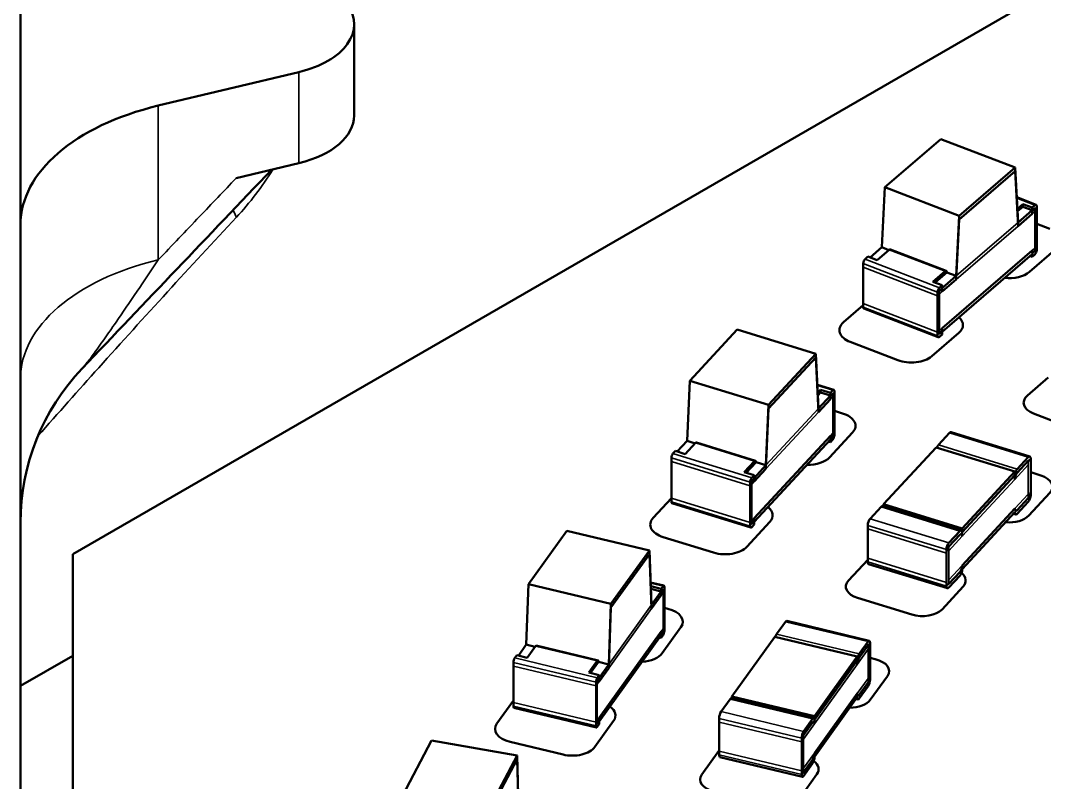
# Model space of a CAD drawing. Header units: inches. Extents: x -24.6 to 49, y -43 to 20.8.
# Drawn here: x -20.995 to -19.912, y 16.357 to 17.164 of the extents above; entities that cross this region are included whole.
import ezdxf

# ---------------------------------------------------------------- set-up
doc = ezdxf.new("R2010")
doc.units = ezdxf.units.IN
doc.header["$MEASUREMENT"] = 0
doc.layers.add('Visible (ANSI)', color=7, linetype='Continuous', lineweight=50)
doc.layers.add('Visible Narrow (ANSI)', color=7, linetype='Continuous', lineweight=35)

msp = doc.modelspace()

# ---------------------------------------------------------------- linework, layer by layer
at = {"layer": 'Visible (ANSI)'}
for p, q in [((-20.93970724769062, 16.59891086566167), (-18.38287532770454, 18.07509846293825)), ((-20.99503712840909, 15.30988010033679), (-20.99503712840909, 17.42380037729092)), ((-20.64208500338291, 17.15947281176948), (-20.64208500338291, 17.06303620772289)), ((-20.84921431715675, 17.07348759719664), (-20.70041412788384, 17.10907261364719)), ((-20.0804772973649, 16.98713719551989), (-20.02142061905178, 17.03816604796524)), ((-20.02142061905178, 17.03816604796524), (-19.94285656119643, 17.00785814652389)), ((-20.70041412788384, 17.01263600960061), (-20.76686288324737, 16.99674503483861)), ((-20.00191323950954, 16.95682929407854), (-19.94285656119643, 17.00785814652389)), ((-20.00191323950956, 16.95297182991668), (-19.94285656119645, 17.00400068236203)), ((-19.94285656119643, 17.00785814652389), (-19.93957563462348, 16.9499380222215)), ((-19.94285656119645, 17.00400068236203), (-19.93957563462349, 16.94608055805964)), ((-20.08375822393785, 16.92354719872358), (-20.0804772973649, 16.98713719551989)), ((-20.0804772973649, 16.98713719551989), (-20.00191323950954, 16.95682929407854)), ((-19.92058332458357, 16.96855252403801), (-19.94107792228358, 16.97645878886353)), ((-19.93463197227712, 16.9693768211344), (-19.94039469897583, 16.96439744642538)), ((-19.94023846437712, 16.96163934526812), (-19.93463197227712, 16.96648372301301)), ((-19.9248114650452, 16.96558833345424), (-19.93463197227712, 16.9693768211344)), ((-19.93463197227712, 16.9693768211344), (-19.93463197227712, 16.96648372301301)), ((-19.93463197227712, 16.96648372301301), (-19.9248114650452, 16.96269523533284)), ((-19.9248114650452, 16.96558833345424), (-19.92185863112955, 16.9681397760765)), ((-19.9248114650452, 16.96558833345424), (-19.9248114650452, 16.96269523533284)), ((-19.91989007518578, 16.92451553392279), (-19.91989007518578, 16.96694763970329)), ((-20.0051941660825, 16.89323929728223), (-20.00191323950954, 16.95682929407854)), ((-19.93957563462348, 16.9499380222215), (-19.9248114650452, 16.96269523533284)), ((-19.93957563462349, 16.94608055805964), (-19.92481146504522, 16.95883777117098)), ((-19.92481146504522, 16.96173086929237), (-19.92185863112956, 16.96428231191464)), ((-19.92481146504522, 16.96173086929237), (-19.92481146504522, 16.95883777117098)), ((-19.91989007518579, 16.92065806976093), (-19.91989007518579, 16.96309017554142)), ((-20.00519416608251, 16.88938183312037), (-20.00191323950956, 16.95297182991668)), ((-19.91989007518578, 16.94828063061295), (-19.90611929932209, 16.94296822010168)), ((-20.09620761660985, 16.91279010503258), (-20.08375822393785, 16.92354719872358)), ((-20.08375822393785, 16.92354719872358), (-20.07625249361221, 16.92065168974448)), ((-19.89899091131879, 16.9222780842316), (-19.92769905689106, 16.89747237162892)), ((-20.10147522743178, 16.91113164111138), (-20.09852239351613, 16.91368308373364)), ((-20.09852239351613, 16.91368308373364), (-20.08870188628421, 16.90989459605348)), ((-20.08870188628421, 16.90989459605348), (-20.0759062726497, 16.92095084741663)), ((-20.01570792271222, 16.89863266929713), (-20.07463096610373, 16.92136359537814)), ((-20.01995833566077, 16.8380499783904), (-19.9248114650452, 16.92026312955234)), ((-20.01995833566079, 16.83419251422854), (-19.92481146504522, 16.91640566539048)), ((-19.92481146504522, 16.91351256726908), (-19.92712624195149, 16.91440554597015)), ((-19.9248114650452, 16.92026312955234), (-19.9248114650452, 16.91737003143094)), ((-19.9248114650452, 16.91737003143094), (-19.92185863112955, 16.91992147405321)), ((-19.92481146504522, 16.91640566539048), (-19.92481146504522, 16.91351256726908)), ((-19.92481146504522, 16.91351256726908), (-19.92185863112956, 16.91606400989135)), ((-20.10344378337555, 16.8641054754613), (-20.10344378337555, 16.9065375812418)), ((-20.10344378337557, 16.86024801129944), (-20.10344378337557, 16.90268011707994)), ((-20.01698322925819, 16.89821992133562), (-20.02977884289269, 16.88716366997246)), ((-20.02746406598641, 16.88627069127139), (-20.01501467331441, 16.8970277849624)), ((-20.01995833566077, 16.88048208417089), (-20.0051941660825, 16.89323929728223)), ((-20.01995833566079, 16.87662462000903), (-20.00519416608251, 16.88938183312037)), ((-20.01501467331441, 16.8970277849624), (-20.0051941660825, 16.89323929728223)), ((-20.02977884289269, 16.88716366997246), (-20.01995833566077, 16.88337518229229)), ((-20.02291116957643, 16.88082373967002), (-20.01995833566077, 16.88337518229229)), ((-20.02291116957645, 16.87696627550816), (-20.01995833566079, 16.87951771813043)), ((-20.01995833566077, 16.88048208417089), (-20.01995833566077, 16.88337518229229)), ((-20.01995833566079, 16.87662462000903), (-20.01995833566079, 16.87951771813043)), ((-20.0248797255202, 16.83379757401995), (-20.0248797255202, 16.87622967980045)), ((-20.02487972552022, 16.82994010985809), (-20.02487972552022, 16.87237221563858)), ((-20.12434294724258, 16.84416250622178), (-20.10344378337557, 16.8622207486539)), ((-20.02418647612242, 16.82833522552336), (-20.10275053397777, 16.85864312696472)), ((-20.28694699983816, 16.78239756191878), (-20.23683789789206, 16.83652272704925)), ((-20.23683789789206, 16.83652272704925), (-20.15350675480404, 16.81080672394042)), ((-20.02291116957643, 16.83260543764673), (-20.01995833566077, 16.835156880269)), ((-20.01995833566077, 16.835156880269), (-20.01995833566077, 16.8380499783904)), ((-20.00233996812603, 16.83297759601125), (-20.03104811369831, 16.80817188340858)), ((-20.02291116957645, 16.82874797348487), (-20.01995833566079, 16.83129941610714)), ((-20.01995833566079, 16.83129941610714), (-20.01995833566079, 16.83419251422854)), ((-20.06688456375734, 16.80405635489429), (-20.11721455923927, 16.82347237035171)), ((-20.20361585675015, 16.75668155880996), (-20.15350675480404, 16.81080672394042)), ((-20.20361585675017, 16.75282409464809), (-20.15350675480406, 16.80694925977856)), ((-20.15350675480404, 16.81080672394042), (-20.15072291580703, 16.75305861700943)), ((-20.15350675480406, 16.80694925977856), (-20.15072291580705, 16.74920115284757)), ((-20.28973083883517, 16.71863554775108), (-20.28694699983816, 16.78239756191878)), ((-20.28694699983816, 16.78239756191878), (-20.20361585675015, 16.75668155880996)), ((-19.92982639042615, 16.76660963579658), (-19.90769686075988, 16.78573099341343)), ((-20.13464534122053, 16.77268191995367), (-20.15192596443168, 16.77801472283807)), ((-20.14861203320651, 16.77269750680205), (-20.15151830932244, 16.76955830317276)), ((-20.13819564032051, 16.76948300641345), (-20.14861203320651, 16.77269750680205)), ((-20.14861203320651, 16.77269750680205), (-20.14861203320651, 16.76980440868065)), ((-20.13819564032051, 16.76948300641345), (-20.1356901852232, 16.77218926466997)), ((-20.134019881825, 16.72866823293909), (-20.134019881825, 16.77110033871958)), ((-20.15138574556068, 16.7668083933189), (-20.14861203320651, 16.76980440868065)), ((-20.15072291580703, 16.75305861700943), (-20.13819564032051, 16.76658990829204)), ((-20.15072291580705, 16.74920115284757), (-20.13819564032053, 16.76273244413018)), ((-20.14861203320651, 16.76980440868065), (-20.13819564032051, 16.76658990829204)), ((-20.13819564032051, 16.76948300641345), (-20.13819564032051, 16.76658990829204)), ((-20.13819564032053, 16.76562554225158), (-20.13569018522322, 16.7683318005081)), ((-20.13819564032053, 16.76562554225158), (-20.13819564032053, 16.76273244413018)), ((-20.13401988182502, 16.72481076877722), (-20.13401988182502, 16.76724287455772)), ((-20.20639969574715, 16.69291954464225), (-20.20361585675015, 16.75668155880996)), ((-20.20639969574717, 16.68906208048038), (-20.20361585675017, 16.75282409464809)), ((-20.13401988182501, 16.75043947241732), (-20.12533078098366, 16.74775801556435)), ((-19.8692962682702, 16.72685624956669), (-19.92330909301158, 16.74769292085662)), ((-20.11472417926587, 16.72757084480267), (-20.13908278296836, 16.70126004612065)), ((-20.0238840366787, 16.71454210990076), (-20.01219191289127, 16.72717131509787)), ((-19.92729350379925, 16.70219429491459), (-20.01062464688727, 16.72791029802342)), ((-20.30017487014418, 16.70735446512789), (-20.28973083883517, 16.71863554775108)), ((-20.29184172143569, 16.70478285420126), (-20.28098474934737, 16.71650997331286)), ((-20.28973083883517, 16.71863554775108), (-20.28139769012668, 16.71606393682445)), ((-20.21744154802868, 16.69771562626493), (-20.2799399053447, 16.71700262859656)), ((-20.21892697123368, 16.63695614757913), (-20.13819564032051, 16.72415780251155)), ((-20.2189269712337, 16.63309868341727), (-20.13819564032053, 16.72030033834969)), ((-20.13819564032053, 16.71740724022829), (-20.14027888449804, 16.71805012969026)), ((-20.13819564032051, 16.72415780251155), (-20.13819564032051, 16.72126470439015)), ((-20.13819564032051, 16.72126470439015), (-20.1356901852232, 16.72397096264667)), ((-20.13819564032053, 16.72030033834969), (-20.13819564032053, 16.71740724022829)), ((-20.13819564032053, 16.71740724022829), (-20.13569018522322, 16.72011349848481)), ((-20.304763569419, 16.70529109633334), (-20.3022581143217, 16.70799735458986)), ((-20.3022581143217, 16.70799735458986), (-20.29184172143569, 16.70478285420126)), ((-20.08206627171612, 16.65169677927706), (-20.026389491776, 16.71183585164424)), ((-19.94305834868799, 16.68611984853541), (-20.026389491776, 16.71183585164424)), ((-20.30643387281721, 16.65816172026043), (-20.30643387281721, 16.70059382604093)), ((-20.30643387281722, 16.65430425609856), (-20.30643387281722, 16.69673636187906)), ((-20.21848639203136, 16.69722297098123), (-20.22934336411968, 16.68549585186963)), ((-20.22726011994217, 16.68485296240766), (-20.21681608863316, 16.69613404503085)), ((-20.21681608863316, 16.69613404503085), (-20.20639969574715, 16.69291954464225)), ((-19.94055289359068, 16.68882610679193), (-19.92886076980325, 16.70145531198904)), ((-19.9405528935907, 16.68496864263007), (-19.92886076980327, 16.69759784782718)), ((-19.92635531470595, 16.6651047456067), (-19.92635531470595, 16.69982192306347)), ((-19.92635531470597, 16.66124728144484), (-19.92635531470597, 16.69596445890161)), ((-20.22934336411968, 16.68549585186963), (-20.21892697123368, 16.68228135148103)), ((-20.21892697123368, 16.67938825335963), (-20.20639969574715, 16.69291954464225)), ((-20.2189269712337, 16.67553078919777), (-20.20639969574717, 16.68906208048038)), ((-19.99873512862811, 16.62598077616823), (-19.94305834868799, 16.68611984853541)), ((-19.94305834868799, 16.68178020135331), (-19.94305834868799, 16.68611984853541)), ((-19.92635531470596, 16.68542937381939), (-19.91571317936721, 16.68214520217767)), ((-20.22310272972919, 16.6324457171516), (-20.22310272972919, 16.67487782293209)), ((-20.22143242633098, 16.67957509322451), (-20.21892697123368, 16.68228135148103)), ((-20.221432426331, 16.67571762906264), (-20.2189269712337, 16.67842388731917)), ((-20.21892697123368, 16.67938825335963), (-20.21892697123368, 16.68228135148103)), ((-20.2189269712337, 16.67553078919777), (-20.2189269712337, 16.67842388731917)), ((-19.99873512862812, 16.62212331200637), (-19.94305834868801, 16.68226238437354)), ((-19.94305834868801, 16.67792273719145), (-19.94305834868801, 16.68226238437354)), ((-20.22310272972921, 16.62858825298974), (-20.22310272972921, 16.67102035877023)), ((-19.90601573880138, 16.6636883934024), (-19.9282864287799, 16.639632764706)), ((-20.32572957537637, 16.63707868946613), (-20.30643387281722, 16.65792082605417)), ((-20.22247727033367, 16.62700667175565), (-20.30580841342169, 16.65272267486448)), ((-19.99873512862811, 16.62598077616823), (-20.08206627171612, 16.65169677927706)), ((-20.08206627171612, 16.64943997865283), (-20.08206627171612, 16.65169677927706)), ((-19.94055289359068, 16.64542963497097), (-19.92886076980325, 16.65805884016808)), ((-19.9405528935907, 16.64157217080911), (-19.92886076980327, 16.65420137600622)), ((-20.09626385060085, 16.63636131582343), (-20.08457172681343, 16.64899052102054)), ((-19.9996733177214, 16.62401350083725), (-20.08300446080942, 16.64972950394609)), ((-19.99873512862811, 16.58692395152936), (-19.94305834868799, 16.64706302389654)), ((-19.99873512862812, 16.5830664873675), (-19.94305834868801, 16.64320555973468)), ((-19.9421201595947, 16.64083318788356), (-19.94455815193776, 16.641585552682)), ((-20.20241521940808, 16.63285177667416), (-20.22677382311057, 16.60654097799213)), ((-20.22143242633098, 16.63135679120122), (-20.21892697123368, 16.63406304945774)), ((-20.221432426331, 16.62749932703935), (-20.2189269712337, 16.63020558529588)), ((-20.21892697123368, 16.63406304945774), (-20.21892697123368, 16.63695614757913)), ((-20.2189269712337, 16.63020558529588), (-20.2189269712337, 16.63309868341727)), ((-20.09876930569816, 16.59459823292804), (-20.09876930569816, 16.62931541038481)), ((-20.45766379387626, 16.56695959155014), (-20.41698484634139, 16.62365981443772)), ((-20.41698484634139, 16.62365981443772), (-20.32968914248206, 16.60278336882918)), ((-20.09876930569817, 16.59074076876617), (-20.09876930569817, 16.62545794622294)), ((-20.01293270751284, 16.6106453127146), (-20.00124058372541, 16.6232745179117)), ((-20.01293270751285, 16.60678784855273), (-20.00124058372543, 16.61941705374984)), ((-19.99873512862812, 16.62212331200637), (-19.99875221198059, 16.62212858393147)), ((-19.99873512862811, 16.62164112898613), (-19.99873512862811, 16.62598077616823)), ((-19.99873512862812, 16.61778366482427), (-19.99873512862812, 16.62212331200637)), ((-20.26173894501431, 16.60041720541687), (-20.31512297365857, 16.61689151870445)), ((-20.93970729991584, 15.29345048579343), (-20.93970724769062, 16.59891086566167)), ((-20.37036809001692, 16.5460831459416), (-20.32968914248206, 16.60278336882918)), ((-20.37036809001694, 16.54222568177974), (-20.32968914248207, 16.59892590466731)), ((-20.32968914248206, 16.60278336882918), (-20.32742920095234, 16.54517832066247)), ((-20.32968914248207, 16.59892590466731), (-20.32742920095236, 16.5413208565006)), ((-20.01543816261014, 16.56888222981921), (-20.01543816261014, 16.60359940727598)), ((-20.01543816261016, 16.56502476565734), (-20.01543816261016, 16.59974194311411)), ((-20.11910888160276, 16.57094106808022), (-20.09876930569817, 16.59291080885945)), ((-20.01449997351686, 16.56265239380622), (-20.09783111660488, 16.58836839691505)), ((-20.01293270751284, 16.56724884089363), (-20.00124058372541, 16.57987804609074)), ((-20.01293270751285, 16.56339137673177), (-20.00124058372543, 16.57602058192888)), ((-20.45992373540597, 16.50305451861815), (-20.45766379387626, 16.56695959155014)), ((-20.45766379387626, 16.56695959155014), (-20.37036809001692, 16.5460831459416)), ((-20.31440138662281, 16.56563452083134), (-20.32836271829148, 16.56897332180686)), ((-20.32817142705104, 16.56485603020683), (-20.3281996469693, 16.56481669596264)), ((-20.31725946406862, 16.56224647450576), (-20.32817142705104, 16.56485603020683)), ((-20.32817142705104, 16.56485603020683), (-20.32817142705104, 16.56409738100275)), ((-20.31725946406862, 16.56224647450576), (-20.31522551669188, 16.56508148565014)), ((-19.99788243935845, 16.56445888886603), (-20.02015312933696, 16.54040326016963)), ((-20.32808689600252, 16.56194271679695), (-20.31725946406862, 16.55935337638436)), ((-20.32742920095234, 16.54517832066247), (-20.31725946406862, 16.55935337638436)), ((-20.32742920095236, 16.54132085650061), (-20.31725946406864, 16.5554959122225)), ((-20.31725946406862, 16.56224647450576), (-20.31725946406862, 16.55935337638436)), ((-20.31725946406864, 16.5583890103439), (-20.3152255166919, 16.56122402148828)), ((-20.31725946406864, 16.5583890103439), (-20.31725946406864, 16.5554959122225)), ((-20.31386955177405, 16.52164628917783), (-20.31386955177405, 16.56407839495833)), ((-20.31386955177407, 16.51778882501597), (-20.31386955177407, 16.56022093079646)), ((-20.37262803154664, 16.48217807300962), (-20.37036809001692, 16.5460831459416)), ((-20.05212134339785, 16.53480448846679), (-20.10941144103693, 16.55248425930496)), ((-20.37262803154666, 16.47832060884775), (-20.37036809001694, 16.54222568177974)), ((-20.31386955177406, 16.54192506142738), (-20.31034599409121, 16.54108241495362)), ((-20.2963633193983, 16.52159267371241), (-20.31613778324498, 16.49403007969156)), ((-20.19511489683507, 16.51404989706675), (-20.18562314241027, 16.52727994907385)), ((-20.09709124344732, 16.50723305623712), (-20.18438694730666, 16.52810950184566)), ((-20.38279776843036, 16.42557091150723), (-20.31725946406862, 16.51692127060387)), ((-20.38279776843038, 16.42171344734536), (-20.31725946406864, 16.51306380644201)), ((-20.31725946406864, 16.5101707083206), (-20.31903111761195, 16.51059439273117)), ((-20.31725946406862, 16.51692127060387), (-20.31725946406862, 16.51402817248247)), ((-20.31725946406862, 16.51402817248247), (-20.31522551669188, 16.51686318362685)), ((-20.31725946406864, 16.51306380644201), (-20.31725946406864, 16.5101707083206)), ((-20.31725946406864, 16.5101707083206), (-20.3152255166919, 16.51300571946499)), ((-20.24234767480612, 16.44821463826952), (-20.19714884421182, 16.51121488592237)), ((-20.10985314035248, 16.49033844031383), (-20.19714884421182, 16.51121488592237)), ((-20.46832181874639, 16.4913488766071), (-20.45992373540597, 16.50305451861815)), ((-20.45992373540597, 16.50305451861815), (-20.45078342596686, 16.50086864732765)), ((-20.45918150930727, 16.48916300531659), (-20.45036773734139, 16.5014480536089)), ((-20.38407182937781, 16.4863437545837), (-20.44954360727231, 16.5020010887901)), ((-20.10781919297574, 16.49317345145821), (-20.09832743855094, 16.50640350346531)), ((-20.10781919297576, 16.48931598729635), (-20.09832743855095, 16.50254603930345)), ((-20.09629349117419, 16.47018168997083), (-20.09629349117419, 16.5048988674276)), ((-20.09629349117421, 16.46632422580896), (-20.09629349117421, 16.50104140326573)), ((-20.93970725199245, 16.49137905586847), (-20.99503712840909, 16.4594343368251)), ((-20.47212741966644, 16.48893754987328), (-20.47009347228969, 16.49177256101766)), ((-20.47009347228969, 16.49177256101766), (-20.45918150930727, 16.48916300531659)), ((-20.15505197094678, 16.42733819266098), (-20.10985314035248, 16.49033844031383)), ((-20.10985314035248, 16.48599879313174), (-20.10985314035248, 16.49033844031383)), ((-20.0962934911742, 16.48901397754401), (-20.09072394507496, 16.48768204379359)), ((-20.47348338458427, 16.4417223385418), (-20.47348338458427, 16.4841544443223)), ((-20.47348338458428, 16.43786487437994), (-20.47348338458428, 16.48029698016043)), ((-20.38489595944689, 16.48579071940249), (-20.39370973141277, 16.47350567111019)), ((-20.39193807786947, 16.47308198669963), (-20.38353999452906, 16.48478762871068)), ((-20.38353999452906, 16.48478762871068), (-20.37262803154664, 16.48217807300962)), ((-20.38279776843036, 16.46800301728772), (-20.37262803154664, 16.48217807300962)), ((-20.38279776843038, 16.46414555312586), (-20.37262803154666, 16.47832060884775)), ((-20.1550519709468, 16.42348072849911), (-20.1098531403525, 16.48648097615197)), ((-20.1098531403525, 16.48214132896987), (-20.1098531403525, 16.48648097615197)), ((-20.39370973141277, 16.47350567111019), (-20.38279776843036, 16.47089611540912)), ((-20.3848317158071, 16.46806110426474), (-20.38279776843036, 16.47089611540912)), ((-20.38483171580712, 16.46420364010288), (-20.38279776843038, 16.46703865124726)), ((-20.38279776843036, 16.46800301728772), (-20.38279776843036, 16.47089611540912)), ((-20.38279776843038, 16.46414555312586), (-20.38279776843038, 16.46703865124726)), ((-20.0779397328596, 16.46986287384428), (-20.0960193118617, 16.44466278374935)), ((-20.38618768072493, 16.42084589293326), (-20.38618768072493, 16.46327799871376)), ((-20.38618768072495, 16.4169884287714), (-20.38618768072495, 16.4594205345519)), ((-20.10781919297574, 16.44977697963725), (-20.09832743855094, 16.46300703164435)), ((-20.10781919297576, 16.44591951547538), (-20.09832743855095, 16.45914956748249)), ((-20.25387337660766, 16.43214957511804), (-20.24438162218286, 16.44537962712513)), ((-20.15584972321991, 16.4253327342884), (-20.24314542707925, 16.44620917989694)), ((-20.15505197094678, 16.42733819266098), (-20.24234767480612, 16.44821463826952)), ((-20.24234767480612, 16.44601840038314), (-20.24234767480612, 16.44821463826952)), ((-20.15505197094678, 16.38828136802211), (-20.10985314035248, 16.45128161567497)), ((-20.1550519709468, 16.38442390386025), (-20.1098531403525, 16.4474241515131)), ((-20.10905538807937, 16.44508996270358), (-20.11116570512361, 16.44559463724131)), ((-20.49098961696005, 16.41959553507651), (-20.47348338458428, 16.4439965595265)), ((-20.38565584587619, 16.41543230289838), (-20.47295154973553, 16.43630874850692)), ((-20.38279776843036, 16.42267781338583), (-20.38279776843036, 16.42557091150723)), ((-20.25590732398441, 16.3902577393348), (-20.25590732398441, 16.42497491679156)), ((-20.16657767274832, 16.4112731295095), (-20.15708591832352, 16.4245031815166)), ((-20.1550519709468, 16.42348072849911), (-20.1550657743005, 16.42348402952024)), ((-20.15505197094678, 16.42299854547888), (-20.15505197094678, 16.42733819266098)), ((-20.1550519709468, 16.41914108131702), (-20.1550519709468, 16.42348072849911)), ((-20.3675514894662, 16.42236731595001), (-20.38732595331288, 16.39480472192916)), ((-20.3848317158071, 16.41984280224145), (-20.38279776843036, 16.42267781338583)), ((-20.38483171580712, 16.41598533807959), (-20.38279776843038, 16.41882034922396)), ((-20.38279776843038, 16.41882034922396), (-20.38279776843038, 16.42171344734536)), ((-20.25590732398442, 16.38640027517293), (-20.25590732398442, 16.4211174526297)), ((-20.16657767274834, 16.40741566534764), (-20.15708591832354, 16.42064571735473)), ((-20.16861162012507, 16.36938129372625), (-20.16861162012507, 16.40409847118302)), ((-20.59098341627766, 16.34289818802396), (-20.56012638365614, 16.40162741452673)), ((-20.56012638365614, 16.40162741452673), (-20.46970682437435, 16.3857915780019)), ((-20.42108317536903, 16.38673182093121), (-20.47700694226713, 16.4001057938353)), ((-20.16861162012509, 16.36552382956439), (-20.16861162012509, 16.40024100702116)), ((-20.50056385699587, 16.32706235149914), (-20.46970682437435, 16.3857915780019)), ((-20.50056385699589, 16.32320488733727), (-20.46970682437437, 16.38193411384004)), ((-20.46970682437435, 16.3857915780019), (-20.46799254478427, 16.32829925225827)), ((-20.46970682437437, 16.38193411384004), (-20.46799254478428, 16.3244417880964)), ((-20.27426108229903, 16.36550303840923), (-20.25618150329693, 16.39070312850415)), ((-20.16781386785195, 16.36318964075487), (-20.25510957171129, 16.38406608636341)), ((-20.16657767274832, 16.36787665768853), (-20.15708591832352, 16.38110670969564)), ((-20.16657767274834, 16.36401919352667), (-20.15708591832354, 16.37724924553377)), ((-20.15251783964975, 16.36591241179341), (-20.17059741865186, 16.34071232169849))]:
    msp.add_line(p, q, dxfattribs=at)
msp.add_arc((-20.75881665596814, 16.63231367105884), 0.2362204724409449, 136.3900202830246, 180, dxfattribs=at)
for centre, major_axis, ratio, start_param, end_param in [((-20.73657319235928, 17.15947281176947), (0.09448818897637794, 3.633357831573471e-16), 0.5773502691896226, 5.1050880620834, 6.675884388878302), ((-20.75881665596815, 16.94748710189093), (-0.2362204724409448, -8.960461419218783e-16), 0.5773502691896227, 5.105088062083404, 6.283185307179579), ((-20.73657319235928, 17.06303620772289), (0.09448818897637794, 3.496765431890257e-16), 0.5773502691896225, 5.105088062083401, 6.28318530717958), ((-3230.445654322983, 2339.413670210401), (-4178.545302395689, -3002.105641134174), 0.7531916407518142, 1.816465988682475, 1.816523220075792), ((-19.92185863112955, 16.96524667795511), (0.001275306545970484, 0.003305846082904504), 0.4536211957257428, 5.417132683811873, 6.987929010606178), ((-19.92185863112956, 16.96138921379324), (0.001275306545970491, 0.003305846082904505), 0.4536211957257431, 5.417132683811876, 6.987929010606181), ((-19.92185863112955, 16.92281457217461), (-0.001275306545970638, -0.003305846082904443), 0.4536211957257428, 0.7047437034283135, 2.27554003022327), ((-20.10147522743178, 16.90823854298998), (0.001275306545970638, 0.003305846082904443), 0.4536211957257428, 0.7047437034283135, 2.27554003022327), ((-20.0759062726497, 16.91805774929524), (0.001275306545970625, 0.003305846082904448), 0.4536211957257829, 0, 0.7047437034266117), ((-19.92185863112956, 16.91895710801275), (-0.001275306545970647, -0.003305846082904446), 0.4536211957257429, 0.704743703428317, 2.275540030223274), ((-20.01698322925819, 16.89532682321422), (0.001275306545970625, 0.003305846082904448), 0.4536211957257829, 5.417132683811133, 6.987929010606198), ((-19.94918138363494, 16.90575955275412), (-0.025836456323504, 1.430122424683242e-15), 0.5773502691896227, 1.379948134709121, 2.552550887832062), ((-20.02291116957643, 16.87793064154863), (0.001275306545970638, 0.003305846082904443), 0.4536211957257428, 0.7047437034283135, 2.27554003022327), ((-20.02291116957645, 16.87407317738676), (0.001275306545970647, 0.003305846082904446), 0.4536211957257429, 0.704743703428317, 2.275540030223274), ((-20.1014752274318, 16.86194897304762), (-0.001275306545970491, -0.003305846082904505), 0.4536211957257431, 5.417132683811876, 6.283185307179544), ((-20.02382199056217, 16.84126491633025), (0.0258363372444095, 1.106398437434026e-16), 0.5773502691896228, 5.694129238963555, 6.866740548496609), ((-20.10286092480561, 16.83587518590231), (-0.0258363372444095, -1.14737615733899e-16), 0.5773502691896227, 5.694129238954766, 7.264945369067275), ((-20.02291116957643, 16.83549853576813), (-0.001275306545970484, -0.003305846082904504), 0.4536211957257428, 5.417132683811873, 6.987929010606178), ((-20.02291116957645, 16.83164107160627), (-0.001275306545970491, -0.003305846082904505), 0.4536211957257431, 5.417132683811876, 6.987929010606181), ((-20.05253044044219, 16.81645906453377), (-0.025836456323504, 1.430122424683242e-15), 0.5773502691896227, 0.9817403839847945, 2.552550887832062), ((-20.1356901852232, 16.76929616654857), (0.001044844002671124, 0.003385753405097955), 0.3848938238792279, 5.38821431183003, 6.959010638625929), ((-20.13569018522322, 16.76543870238671), (0.001044844002671131, 0.003385753405097957), 0.3848938238792283, 5.388214311830032, 6.959010638625931), ((-19.91018509915246, 16.75903269297938), (-0.02362224608740163, -1.03810223759242e-16), 0.5773502691896227, 5.6941451789222, 7.264923994831426), ((-20.13750997998628, 16.73460258601727), (0.02583658003759847, 1.133716917370669e-16), 0.577350269189623, 5.792309105819871, 7.363111315532919), ((-20.1356901852232, 16.72686406076807), (-0.001044844002671258, -0.003385753405097912), 0.384893823879228, 0.6758253314467719, 2.246621658241484), ((-20.01219191289128, 16.72283166791578), (0.001567266004006443, 0.005078630107647007), 0.3848938238791916, 1.529882294896532e-13, 0.6758253314465489), ((-20.28098474934737, 16.71361687519146), (0.001044844002671008, 0.00338575340509799), 0.3848938238791915, 0, 0.6758253314463287), ((-20.13569018522322, 16.72300659660621), (-0.001044844002671266, -0.003385753405097917), 0.3848938238792282, 0.6758253314467755, 2.246621658241487), ((-20.304763569419, 16.70239799821194), (0.001044844002671284, 0.003385753405097906), 0.3848938238792357, 0.6758253314467764, 2.246621658241505), ((-20.0238840366787, 16.71020246271867), (0.001567266004006508, 0.005078630107646987), 0.3848938238791967, 0.6758253314463207, 1.415523659412675), ((-20.21848639203136, 16.69432987285984), (0.001044844002671008, 0.00338575340509799), 0.3848938238791915, 5.388214311829939, 6.959010638625915), ((-20.16186864034691, 16.70829163319358), (-0.02583650415212604, 1.428756500686409e-15), 0.5773502691896225, 1.522834796322782, 2.650726599294922), ((-19.92886076980325, 16.69711566480694), (0.001567266004006535, 0.005078630107646978), 0.3848938238791964, 5.388214311830622, 6.959010638625918), ((-19.92886076980328, 16.69325820064508), (0.001567266004006546, 0.005078630107646982), 0.3848938238791967, 5.388214311830625, 6.959010638625919), ((-19.94055289359068, 16.68448645960984), (0.001567266004006737, 0.005078630107646915), 0.3848938238791965, 0.6758253314467604, 2.246621658241111), ((-19.9405528935907, 16.68062899544797), (0.001567266004006748, 0.005078630107646919), 0.3848938238791969, 0.6758253314467639, 2.246621658241114), ((-20.22143242633098, 16.67668199510311), (0.001044844002671284, 0.003385753405097906), 0.3848938238792357, 0.6758253314467764, 2.246621658241505), ((-20.221432426331, 16.67282453094125), (0.001044844002671289, 0.003385753405097908), 0.384893823879236, 0.6758253314467781, 2.246621658241505), ((-19.92684865603809, 16.67011736476699), (0.02362213917106304, 9.766356577349739e-17), 0.5773502691896227, 5.792315980503805, 7.363104069023851), ((-19.92886076980325, 16.66239848735017), (-0.001567266004006737, -0.005078630107646915), 0.3848938238791965, 0.6758253314467604, 2.246621658241111), ((-20.30476356941902, 16.65610842826958), (-0.001044844002671155, -0.00338575340509795), 0.3848938238792359, 5.388214311830049, 6.283185307179687), ((-19.92886076980328, 16.65854102318831), (-0.001567266004006748, -0.005078630107646919), 0.3848938238791969, 0.6758253314467639, 2.246621658241114), ((-20.22520102012849, 16.63988351788876), (0.02583658003759847, 1.120057677402348e-16), 0.5773502691896228, 5.792309105819872, 6.92019246287753), ((-20.08457172681343, 16.64465087383844), (0.001567266004006649, 0.005078630107646941), 0.3848938238791916, 0, 0.6758253314462008), ((-19.94055289359068, 16.64976928215307), (-0.001567266004006535, -0.005078630107646978), 0.3848938238791964, 5.388214311830622, 6.959010638625918), ((-19.9405528935907, 16.6459118179912), (-0.001567266004006546, -0.005078630107646982), 0.3848938238791967, 5.388214311830625, 6.959010638625919), ((-20.30294377465512, 16.63004694825105), (-0.02583658003759847, -1.133716917370669e-16), 0.5773502691896227, 5.792309105806658, 7.363111315489105), ((-20.22143242633098, 16.63424988932261), (-0.001044844002671149, -0.003385753405097947), 0.3848938238792357, 5.388214311830048, 6.959010638625932), ((-20.09626385060085, 16.63202166864133), (0.001567266004006712, 0.005078630107646922), 0.3848938238791913, 0.6758253314467595, 2.246621658241098), ((-19.94911931732692, 16.64606200337458), (-0.02362233211996068, 1.30718926496835e-15), 0.5773502691896228, 1.410946608381176, 2.650705469210472), ((-20.221432426331, 16.63039242516075), (-0.001044844002671155, -0.00338575340509795), 0.3848938238792359, 5.388214311830049, 6.959010638625934), ((-20.00124058372541, 16.61893487072961), (0.001567266004006535, 0.005078630107646978), 0.3848938238791964, 5.388214311830622, 6.959010638625918), ((-20.00124058372543, 16.61507740656775), (0.001567266004006546, 0.005078630107646982), 0.3848938238791967, 5.388214311830625, 6.959010638625919), ((-20.01293270751284, 16.6063056655325), (0.001567266004006712, 0.005078630107646922), 0.3848938238791913, 0.6758253314467595, 2.246621658241098), ((-20.24955968048911, 16.61357256506506), (-0.02583650415212604, 1.423292804699081e-15), 0.5773502691896226, 1.079921562831682, 2.650726599294922), ((-20.01293270751285, 16.60244820137064), (0.001567266004006723, 0.005078630107646926), 0.3848938238791917, 0.675825331446763, 2.246621658241102), ((-20.09626385060087, 16.5934470270227), (-0.001567266004006521, -0.005078630107646989), 0.3848938238791917, 5.388214311830613, 6.283185307179378), ((-20.00124058372541, 16.58421769327284), (-0.001567266004006737, -0.005078630107646915), 0.3848938238791965, 0.6758253314467604, 2.246621658241111), ((-20.00124058372543, 16.58036022911098), (-0.001567266004006748, -0.005078630107646919), 0.3848938238791969, 0.6758253314467639, 2.246621658241114), ((-20.01871535659516, 16.57088786023062), (0.02362213917106304, 1.024442997624098e-16), 0.5773502691896228, 5.792315980503748, 6.910145073000935), ((-20.31522551669188, 16.56218838752874), (0.0008241300690747052, 0.003446133302601211), 0.3124597141037214, 5.365652561245125, 6.936448888040338), ((-20.09827596436521, 16.56451209671515), (-0.02362213917106304, -1.024442997624099e-16), 0.5773502691896227, 5.79231598048935, 7.363104068975929), ((-20.01293270751284, 16.57158848807573), (-0.001567266004006511, -0.005078630107646985), 0.3848938238791914, 5.388214311830609, 6.959010638625915), ((-20.01293270751285, 16.56773102391387), (-0.001567266004006521, -0.005078630107646989), 0.3848938238791917, 5.388214311830613, 6.959010638625918), ((-20.3152255166919, 16.55833092336688), (0.0008241300690747103, 0.003446133302601215), 0.3124597141037216, 5.365652561245127, 6.936448888040339), ((-20.32023326777283, 16.52730109383404), (0.02583665257452762, 1.14054653735483e-16), 0.5773502691896226, 5.890485605724336, 7.461281932519184), ((-20.04098601788398, 16.54683249883821), (-0.02362233211996068, 1.305823340971518e-15), 0.5773502691896228, 1.079930383424584, 2.650705469210472), ((-20.31522551669188, 16.51975628174825), (-0.0008241300690748164, -0.003446133302601184), 0.3124597141037214, 0.653263580861422, 2.224059907654762), ((-20.18562314241027, 16.52294030189175), (0.001236195103612192, 0.005169199953901784), 0.3124597141037647, 0, 0.6532635808570628), ((-20.3152255166919, 16.51589881758638), (-0.0008241300690748217, -0.003446133302601188), 0.3124597141037216, 0.6532635808614256, 2.224059907654764), ((-20.19511489683507, 16.50971024988466), (0.001236195103612215, 0.005169199953901779), 0.3124597141037955, 0.6532635808586384, 1.3833778256481), ((-20.45036773734139, 16.4985549554875), (0.0008241300690748319, 0.003446133302601181), 0.3124597141037647, 0, 0.6532635808586997), ((-20.09832743855094, 16.50206385628321), (0.00123619510361224, 0.005169199953901772), 0.3124597141037629, 5.365652561243049, 6.936448888039661), ((-20.09832743855095, 16.49820639212135), (0.001236195103612247, 0.005169199953901776), 0.3124597141037632, 5.365652561243053, 6.936448888039664), ((-20.47212741966644, 16.48604445175188), (0.0008241300690748164, 0.003446133302601184), 0.3124597141037214, 0.653263580861422, 2.224059907654762), ((-20.34000773161951, 16.49973849981319), (-0.02583665257452762, 1.430805386681658e-15), 0.577350269189623, 1.669189231131796, 2.748892952134813), ((-20.10781919297574, 16.48883380427612), (0.001236195103612407, 0.005169199953901732), 0.3124597141037629, 0.6532635808607461, 2.224059907655198), ((-20.10781919297576, 16.48497634011425), (0.001236195103612414, 0.005169199953901736), 0.3124597141037632, 0.6532635808607496, 2.224059907655199), ((-20.38489595944689, 16.4828976212811), (0.0008241300690748319, 0.003446133302601181), 0.3124597141037647, 5.365652561243309, 6.936448888038286), ((-20.09976403701967, 16.47508189232149), (0.02362233506043311, 1.058591097544902e-16), 0.5773502691896228, 5.890498647119013, 7.461272669500913), ((-20.3848317158071, 16.46516800614334), (0.0008241300690748164, 0.003446133302601184), 0.3124597141037214, 0.653263580861422, 2.224059907654762), ((-20.09832743855094, 16.46734667882644), (-0.001236195103612407, -0.005169199953901732), 0.3124597141037629, 0.6532635808607461, 2.224059907655198), ((-20.38483171580712, 16.46131054198148), (0.0008241300690748217, 0.003446133302601188), 0.3124597141037216, 0.6532635808614256, 2.224059907654764), ((-20.09832743855095, 16.46348921466458), (-0.001236195103612414, -0.005169199953901736), 0.3124597141037632, 0.6532635808607496, 2.224059907655199), ((-20.24438162218286, 16.44103997994304), (0.001236195103612004, 0.005169199953901829), 0.3124597141037648, 0, 0.65326358085668), ((-20.10781919297574, 16.45411662681935), (-0.00123619510361224, -0.005169199953901772), 0.3124597141037629, 5.365652561243049, 6.936448888039661), ((-20.10781919297576, 16.45025916265748), (-0.001236195103612247, -0.005169199953901776), 0.3124597141037632, 5.365652561243053, 6.936448888039664), ((-20.47212741966645, 16.43975488180952), (-0.0008241300690747103, -0.003446133302601215), 0.3124597141037216, 5.365652561245127, 6.283185307179917), ((-20.39142143784073, 16.42807573607164), (0.02583665257452762, 1.120057677402348e-16), 0.5773502691896226, 5.890485605724121, 6.970188566758856), ((-20.11784333087522, 16.449881966856), (-0.02362218073783469, 1.307872226966766e-15), 0.577350269189623, 1.569479927578762, 2.748890221912234), ((-20.25387337660766, 16.42780992793594), (0.001236195103612407, 0.005169199953901732), 0.3124597141037629, 0.6532635808607461, 2.224059907655198), ((-20.15708591832352, 16.4201635343345), (0.00123619510361224, 0.005169199953901772), 0.3124597141037629, 5.365652561243049, 6.936448888039661), ((-20.46711966858552, 16.41388711495487), (-0.02583665257452762, -1.106398437434027e-16), 0.5773502691896226, 5.890485605724336, 7.461281932519184), ((-20.3848317158071, 16.42273590036285), (-0.0008241300690747052, -0.003446133302601211), 0.3124597141037214, 5.365652561245125, 6.936448888040338), ((-20.38483171580712, 16.41887843620098), (-0.0008241300690747103, -0.003446133302601215), 0.3124597141037216, 5.365652561245127, 6.936448888040339), ((-20.15708591832354, 16.41630607017264), (0.001236195103612247, 0.005169199953901776), 0.3124597141037632, 5.365652561243053, 6.936448888039664), ((-20.16657767274832, 16.4069334823274), (0.001236195103612407, 0.005169199953901732), 0.3124597141037629, 0.6532635808607461, 2.224059907655198), ((-20.16657767274834, 16.40307601816554), (0.001236195103612414, 0.005169199953901736), 0.3124597141037632, 0.6532635808607496, 2.224059907655199), ((-20.41119590168741, 16.40051314205079), (-0.02583665257452762, 1.430805386681658e-15), 0.577350269189623, 1.178096625339673, 2.748892952134813), ((-20.23435748428257, 16.38548394539702), (0.0236221807378347, -1.31060407496043e-15), 0.5773502691896227, 2.719592160765307, 2.748890221893127), ((-20.25387337660768, 16.38923528631731), (-0.001236195103612247, -0.005169199953901776), 0.3124597141037632, 5.365652561243053, 6.283185307179211), ((-20.15708591832352, 16.38544635687773), (-0.001236195103612407, -0.005169199953901732), 0.3124597141037629, 0.6532635808607461, 2.224059907655198), ((-20.15708591832354, 16.38158889271587), (-0.001236195103612414, -0.005169199953901736), 0.3124597141037632, 0.6532635808607496, 2.224059907655199), ((-20.16657767274832, 16.37221630487063), (-0.00123619510361224, -0.005169199953901772), 0.3124597141037629, 5.365652561243049, 6.936448888039661), ((-20.17434214380982, 16.37113143027062), (0.02362233506043312, 1.024442997624099e-16), 0.5773502691896227, 5.890498647119013, 6.959344892805824), ((-20.25243677813813, 16.36028401993154), (-0.02362233506043311, -1.058591097544902e-16), 0.5773502691896228, 5.890498647099906, 7.461272669454697), ((-20.16657767274834, 16.36835884070877), (-0.001236195103612247, -0.005169199953901776), 0.3124597141037632, 5.365652561243053, 6.936448888039664)]:
    msp.add_ellipse(centre, major_axis=major_axis, ratio=ratio, start_param=start_param, end_param=end_param, dxfattribs=at)
at = {"layer": 'Visible Narrow (ANSI)'}
for p, q in [((-20.70041412788384, 17.10907261364719), (-20.70041412788384, 17.01263600960061)), ((-20.84921431715675, 16.91029216963711), (-20.84921431715675, 17.07348759719664)), ((-19.92185863112955, 16.9681397760765), (-19.94102552845291, 16.97553384978999)), ((-19.9248114650452, 16.96269523533284), (-19.92185863112955, 16.96524667795511)), ((-19.92185863112955, 16.92281457217461), (-19.92185863112955, 16.96524667795511)), ((-19.92481146504522, 16.95883777117098), (-19.92185863112956, 16.96138921379324)), ((-19.92185863112956, 16.91895710801275), (-19.92185863112956, 16.96138921379324)), ((-19.93957563462348, 16.9499380222215), (-20.0051941660825, 16.89323929728223)), ((-19.93957563462349, 16.94608055805964), (-20.00519416608251, 16.88938183312037)), ((-19.9248114650452, 16.92026312955234), (-19.92185863112955, 16.92281457217461)), ((-20.02291116957643, 16.88082373967002), (-20.10147522743178, 16.91113164111138)), ((-20.01698322925819, 16.89821992133562), (-20.0759062726497, 16.92095084741663)), ((-19.92481146504522, 16.91640566539048), (-19.92185863112956, 16.91895710801275)), ((-20.0248797255202, 16.87622967980045), (-20.10344378337555, 16.9065375812418)), ((-20.02487972552022, 16.87237221563858), (-20.10344378337557, 16.90268011707994)), ((-20.02291116957643, 16.87793064154863), (-20.01995833566077, 16.88048208417089)), ((-20.02291116957643, 16.83549853576813), (-20.02291116957643, 16.87793064154863)), ((-20.02291116957645, 16.87407317738676), (-20.01995833566079, 16.87662462000903)), ((-20.02291116957645, 16.83164107160627), (-20.02291116957645, 16.87407317738676)), ((-20.0248797255202, 16.83379757401995), (-20.10344378337555, 16.8641054754613)), ((-20.02487972552022, 16.82994010985809), (-20.10344378337557, 16.86024801129944)), ((-20.02291116957643, 16.83549853576813), (-20.01995833566077, 16.8380499783904)), ((-20.02291116957645, 16.83164107160627), (-20.01995833566079, 16.83419251422854)), ((-20.1356901852232, 16.77218926466997), (-20.15188607814889, 16.77718731962749)), ((-20.13819564032051, 16.76658990829204), (-20.1356901852232, 16.76929616654857)), ((-20.13819564032053, 16.76273244413018), (-20.13569018522322, 16.76543870238671)), ((-20.1356901852232, 16.72686406076807), (-20.1356901852232, 16.76929616654857)), ((-20.13569018522322, 16.72300659660621), (-20.13569018522322, 16.76543870238671)), ((-20.15072291580703, 16.75305861700943), (-20.20639969574715, 16.69291954464225)), ((-20.15072291580705, 16.74920115284757), (-20.20639969574717, 16.68906208048038)), ((-20.13819564032051, 16.72415780251155), (-20.1356901852232, 16.72686406076807)), ((-19.92886076980325, 16.70145531198904), (-20.01219191289127, 16.72717131509787)), ((-20.21848639203136, 16.69722297098123), (-20.28098474934737, 16.71650997331286)), ((-20.13819564032053, 16.72030033834969), (-20.13569018522322, 16.72300659660621)), ((-20.22143242633098, 16.67957509322451), (-20.304763569419, 16.70529109633334)), ((-19.94055289359068, 16.68882610679193), (-20.0238840366787, 16.71454210990076)), ((-20.22310272972919, 16.67487782293209), (-20.30643387281721, 16.70059382604093)), ((-20.22310272972921, 16.67102035877023), (-20.30643387281722, 16.69673636187906)), ((-19.94305834868799, 16.68178020135331), (-19.92886076980325, 16.69711566480694)), ((-19.92886076980325, 16.66239848735017), (-19.92886076980325, 16.69711566480694)), ((-19.94305834868801, 16.67792273719145), (-19.92886076980327, 16.69325820064508)), ((-19.92886076980327, 16.65854102318831), (-19.92886076980327, 16.69325820064508)), ((-20.22143242633098, 16.67668199510311), (-20.21892697123368, 16.67938825335963)), ((-20.22143242633098, 16.63424988932261), (-20.22143242633098, 16.67668199510311)), ((-20.221432426331, 16.67282453094125), (-20.2189269712337, 16.67553078919777)), ((-20.221432426331, 16.63039242516075), (-20.221432426331, 16.67282453094125)), ((-19.99873512862811, 16.62164112898613), (-19.94305834868799, 16.68178020135331)), ((-19.99873512862812, 16.61778366482427), (-19.94305834868801, 16.67792273719145)), ((-19.94305834868799, 16.64706302389654), (-19.92886076980325, 16.66239848735017)), ((-20.22310272972919, 16.6324457171516), (-20.30643387281721, 16.65816172026043)), ((-20.22310272972921, 16.62858825298974), (-20.30643387281722, 16.65430425609856)), ((-19.94305834868801, 16.64320555973468), (-19.92886076980327, 16.65854102318831)), ((-20.00124058372541, 16.6232745179117), (-20.08457172681343, 16.64899052102054)), ((-20.22143242633098, 16.63424988932261), (-20.21892697123368, 16.63695614757913)), ((-20.221432426331, 16.63039242516075), (-20.2189269712337, 16.63309868341727)), ((-20.01543816261014, 16.60359940727598), (-20.09876930569816, 16.62931541038481)), ((-20.01293270751284, 16.6106453127146), (-20.09626385060085, 16.63636131582343)), ((-20.01543816261016, 16.59974194311411), (-20.09876930569817, 16.62545794622294)), ((-20.01293270751284, 16.6063056655325), (-19.99873512862811, 16.62164112898613)), ((-20.01293270751285, 16.60244820137064), (-19.99873512862812, 16.61778366482427)), ((-20.01293270751284, 16.57158848807573), (-20.01293270751284, 16.6063056655325)), ((-20.01293270751285, 16.56773102391387), (-20.01293270751285, 16.60244820137064)), ((-20.01543816261014, 16.56888222981921), (-20.09876930569816, 16.59459823292804)), ((-20.01543816261016, 16.56502476565734), (-20.09876930569817, 16.59074076876617)), ((-20.01293270751284, 16.57158848807573), (-19.99873512862811, 16.58692395152936)), ((-20.01293270751285, 16.56773102391387), (-19.99873512862812, 16.5830664873675)), ((-20.31522551669188, 16.56508148565014), (-20.32833301101186, 16.56821609457289)), ((-20.31725946406862, 16.55935337638436), (-20.31522551669188, 16.56218838752874)), ((-20.31725946406864, 16.5554959122225), (-20.3152255166919, 16.55833092336688)), ((-20.31522551669188, 16.51975628174825), (-20.31522551669188, 16.56218838752874)), ((-20.3152255166919, 16.51589881758638), (-20.3152255166919, 16.55833092336688)), ((-20.32742920095234, 16.54517832066247), (-20.37262803154664, 16.48217807300962)), ((-20.32742920095236, 16.54132085650061), (-20.37262803154666, 16.47832060884775)), ((-20.09832743855094, 16.50640350346531), (-20.18562314241027, 16.52727994907385)), ((-20.31725946406862, 16.51692127060387), (-20.31522551669188, 16.51975628174825)), ((-20.31725946406864, 16.51306380644201), (-20.3152255166919, 16.51589881758638)), ((-20.10781919297574, 16.49317345145821), (-20.19511489683507, 16.51404989706675)), ((-20.38489595944689, 16.48579071940249), (-20.45036773734139, 16.5014480536089)), ((-20.10985314035248, 16.48599879313174), (-20.09832743855094, 16.50206385628321)), ((-20.09832743855094, 16.46734667882644), (-20.09832743855094, 16.50206385628321)), ((-20.3848317158071, 16.46806110426474), (-20.47212741966644, 16.48893754987328)), ((-20.1098531403525, 16.48214132896987), (-20.09832743855095, 16.49820639212135)), ((-20.09832743855095, 16.46348921466458), (-20.09832743855095, 16.49820639212135)), ((-20.38618768072493, 16.46327799871376), (-20.47348338458427, 16.4841544443223)), ((-20.38618768072495, 16.4594205345519), (-20.47348338458428, 16.48029698016043)), ((-20.15505197094678, 16.42299854547888), (-20.10985314035248, 16.48599879313174)), ((-20.1550519709468, 16.41914108131702), (-20.1098531403525, 16.48214132896987)), ((-20.3848317158071, 16.46516800614334), (-20.38279776843036, 16.46800301728772)), ((-20.10985314035248, 16.45128161567497), (-20.09832743855094, 16.46734667882644)), ((-20.3848317158071, 16.42273590036285), (-20.3848317158071, 16.46516800614334)), ((-20.38483171580712, 16.46131054198148), (-20.38279776843038, 16.46414555312586)), ((-20.38483171580712, 16.41887843620098), (-20.38483171580712, 16.46131054198148)), ((-20.1098531403525, 16.4474241515131), (-20.09832743855095, 16.46348921466458)), ((-20.15708591832352, 16.4245031815166), (-20.24438162218286, 16.44537962712513)), ((-20.38618768072493, 16.42084589293326), (-20.47348338458427, 16.4417223385418)), ((-20.38618768072495, 16.4169884287714), (-20.47348338458428, 16.43786487437994)), ((-20.3848317158071, 16.42273590036285), (-20.38279776843036, 16.42557091150723)), ((-20.16861162012507, 16.40409847118302), (-20.25590732398441, 16.42497491679156)), ((-20.16657767274832, 16.4112731295095), (-20.25387337660766, 16.43214957511804)), ((-20.38483171580712, 16.41887843620098), (-20.38279776843038, 16.42171344734536)), ((-20.16861162012509, 16.40024100702116), (-20.25590732398442, 16.4211174526297)), ((-20.16657767274832, 16.4069334823274), (-20.15505197094678, 16.42299854547888)), ((-20.16657767274834, 16.40307601816554), (-20.1550519709468, 16.41914108131702)), ((-20.16657767274832, 16.37221630487063), (-20.16657767274832, 16.4069334823274)), ((-20.16657767274834, 16.36835884070877), (-20.16657767274834, 16.40307601816554)), ((-20.16861162012507, 16.36938129372625), (-20.25590732398441, 16.3902577393348)), ((-20.16861162012509, 16.36552382956439), (-20.25590732398442, 16.38640027517293)), ((-20.16657767274832, 16.37221630487063), (-20.15505197094678, 16.38828136802211)), ((-20.16657767274834, 16.36835884070877), (-20.1550519709468, 16.38442390386025))]:
    msp.add_line(p, q, dxfattribs=at)
for centre, major_axis, ratio, start_param, end_param in [((-20.59950028749952, 16.858905556645), (0.1726134317973042, -0.1612597741638647), 0.3042467321579657, 3.736119995146371, 3.79271897832915), ((-20.75881665596815, 16.78429167433139), (-0.2362204724409442, -1.130985069377005e-15), 0.5773502691896242, 5.105088062083405, 6.283185307179578)]:
    msp.add_ellipse(centre, major_axis=major_axis, ratio=ratio, start_param=start_param, end_param=end_param, dxfattribs=at)
msp.add_open_spline([(-20.7665333854176, 16.95534216069158), (-20.75238695551487, 16.97048458431118), (-20.73952018672928, 16.98760080989463), (-20.72805341862866, 17.00588468525152)], degree=3, dxfattribs=at)
for points, knots in [([(-20.76686288324737, 16.99674503483861), (-20.77977573780903, 16.98318882816434), (-20.79268865522541, 16.96963266701617), (-20.82013911510234, 16.94081503217608), (-20.83467667468923, 16.92555357088924), (-20.84921431715675, 16.91029216963711)], [0.04570571291325286, 0.04570571291325286, 0.04570571291325286, 0.04570571291325286, 0.09388029860416056, 0.09388029860416056, 0.1481154109316705, 0.1481154109316705, 0.1481154109316705, 0.1481154109316705]), ([(-20.97661753504324, 16.72376249714125), (-20.95522196248657, 16.74802118415515), (-20.93375753924278, 16.77215462138502), (-20.86400663111075, 16.84990192696023), (-20.81544292147181, 16.90298909924335), (-20.7665333854176, 16.95534216069158)], [-0.2763482844147364, -0.2763482844147364, -0.2763482844147364, -0.2763482844147364, -0.1910342511533576, -0.1910342511533576, 0, 0, 0, 0]), ([(-20.9298524953093, 16.79524572402083), (-20.92890334693394, 16.79624211918158), (-20.92762203037198, 16.79775802837454), (-20.92392934063362, 16.80240299038544), (-20.92128276323786, 16.80590437704285), (-20.91473218829864, 16.8148283992177), (-20.91070976870819, 16.8204414952707), (-20.90245799256782, 16.83213798571795), (-20.89832776642523, 16.83805865056546), (-20.88703436147626, 16.85438544964622), (-20.87952901330225, 16.86536319483628), (-20.86444912826325, 16.88760364034001), (-20.85693145953854, 16.89876801223236), (-20.84921431715675, 16.91029216963711)], [-0.2545288021622485, -0.2545288021622485, -0.2545288021622485, -0.2545288021622485, -0.2268629978616554, -0.2268629978616554, -0.1897567058602533, -0.1897567058602533, -0.1477030849224473, -0.1477030849224473, -0.1112682383808328, -0.1112682383808328, -0.05323936787196312, -0.05323936787196312, 0, 0, 0, 0])]:
    msp.add_open_spline(points, degree=3, knots=knots, dxfattribs=at)

doc.saveas('drawing.dxf')
